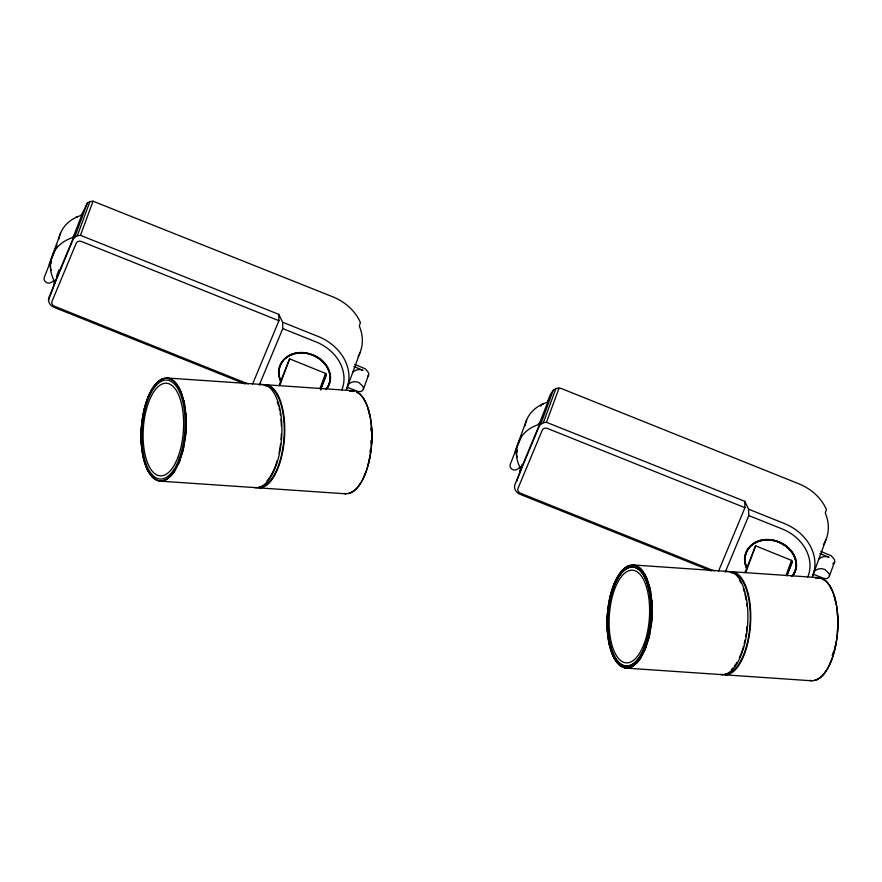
<?xml version="1.0" encoding="UTF-8"?>
<svg xmlns="http://www.w3.org/2000/svg" width="882" height="882" viewBox="0 0 882 882"><rect width="100%" height="100%" fill="white"/><g stroke="black" fill="none" stroke-linecap="round" stroke-linejoin="round"><path stroke-width="1.32" d="M371.366 445.377L371.675 440.427M837.371 632.35L837.668 627.4M141.318 431.066L141.55 427.395M186.212 428.09L185.385 437.869M607.312 618.039L608.139 608.26M652.206 615.063L651.39 624.842M285.669 358.18C304.191 341.191 342.833 366.295 326.009 389.513M751.673 545.153C770.008 528.186 808.904 553.201 792.003 576.486A26.107 21.686 20.2 0 0 772.665 540.357A26.107 21.686 20.2 0 0 747.054 568.581C743.713 561.999 744.21 553.466 749.072 547.766M141.627 426.16L142.134 421.287M245.262 384.045L54.011 307.311C50.318 305.789 47.419 301.721 48.874 297.686L73.14 239.397L74.772 237.159L87.34 203.003L89.909 201.592L93.04 201.206L332.834 296.837A46.426 38.576 20.2 0 1 360.407 322.536L359.316 326.108A46.426 38.576 20.2 0 1 358.07 356.681M278.921 385.577L289.616 358.853L325.557 373.417L326.142 375.401L320.585 388.753M744.926 572.55L755.62 545.826L791.562 560.39L792.146 562.374L787.086 574.513M520.424 469.147L520.093 471.109L540.412 422.302L537.414 424.992A39.988 33.229 20.2 0 0 519.873 467.129L520.424 469.147L522.221 464.252M370.153 455.134L368.18 464.428M836.158 642.118L834.174 651.401M143.744 411.806L144.824 407.286M182.695 451.871L183.776 447.35M609.749 598.779L610.818 594.259M648.7 638.844L649.78 634.323M52.523 255.019L60.626 232.991M54.023 280.641L50.803 282.615A4.223 3.506 20.2 0 1 44.276 279.991A6.152 5.105 20.2 0 1 44.398 277.058L55.334 249.374M50.572 267.731A8.236 6.847 20.2 0 1 50.55 266.452L50.197 265.306L51.531 261.667M56.669 276.055L58.929 269.925M48.433 300.409L54.949 282.703M73.25 236.96L74.408 235.329L54.089 284.136L53.879 280.156A39.988 33.229 20.2 0 1 71.42 238.019L73.25 236.96L82.511 213.301M74.772 237.159L77.34 235.737L89.909 201.592M77.34 235.737L80.471 235.351L93.04 201.206M279.781 385.588L289.616 358.853M319.934 388.697L325.557 373.417M320.431 389.304L326.053 374.023M320.629 389.998L326.252 374.718M359.856 353.054L346.483 389.403A46.426 38.576 20.2 0 0 318.237 336.505L282.604 322.206L278.756 314.334L80.471 235.351M363.384 389.094L368.654 374.773M518.517 442.003L526.631 419.964M520.578 466.743L516.797 469.588A4.223 3.506 20.2 0 1 510.281 466.964A6.152 5.105 20.2 0 1 510.391 464.031L519.928 439.721M517.436 457.229A8.236 6.847 20.2 0 1 516.543 453.425L517.084 449.853M516.466 452.753L517.359 450.327M516.764 481.054L520.953 469.676M539.244 423.933L548.516 400.274L547.524 402.644M547.435 402.732C549.343 395.952 553.091 385.114 562.242 388.885L798.827 483.81A46.426 38.576 20.2 0 1 826.412 509.509L825.309 513.081A46.426 38.576 20.2 0 1 823.369 544.822M711.267 571.018L520.005 494.284C516.323 492.762 513.423 488.694 514.868 484.659L539.145 426.37L540.776 424.132L553.334 389.987M540.776 424.132L543.345 422.71L555.914 388.565M543.345 422.71L546.465 422.324L559.034 388.179M745.786 572.561L755.62 545.826M785.939 575.67L791.562 560.39M786.898 574.998L792.047 560.996M787.108 575.692L792.257 561.691M825.861 540.027L812.476 576.376A46.426 38.576 20.2 0 0 784.241 523.478L748.597 509.179L744.75 501.307L546.465 422.324M829.389 576.067L834.659 561.746M148 397.628L149.036 395.092M178.484 464.064L180.038 460.272M363.924 476.743L365.501 472.906M613.486 585.869L615.041 582.065M644.477 651.037L646.043 647.245M829.929 663.716L831.494 659.879M57.076 244.931L49.657 262.737A6.152 5.105 20.2 0 0 49.37 264.666M82.246 213.554L87.34 203.003M252.506 384.221L278.944 320.717L278.756 314.334M259.529 384.464L282.791 328.589L282.604 322.206M520.964 436.987L515.661 449.71A6.152 5.105 20.2 0 0 515.551 452.642M520.402 438.597L521.802 435.223M718.51 571.194L744.948 507.69L744.75 501.307M725.522 571.437L748.796 515.562L748.597 509.179M152.542 388.466L156.445 383.317M174.978 470.701L171.075 475.839M618.547 575.439L622.449 570.29M640.982 657.674L637.08 662.812M358.456 486.203L360.385 483.413M824.461 673.175L826.39 670.386M283.067 360.793C278.205 366.493 277.731 374.993 281.027 381.586M75.797 217.38L77.054 217.082M354.366 490.535L350.077 493.093M820.359 677.508L816.082 680.066M81.353 214.921L79.523 215.991A39.988 33.229 20.2 0 0 58.885 239.022M547.358 401.894L545.528 402.964A39.988 33.229 20.2 0 0 524.889 426.006M160.612 379.844L162.751 378.775M164.769 480.381L166.907 479.312M626.617 566.817L628.756 565.748M630.773 667.354L632.901 666.285M349.889 390.913L354.189 390.913M815.894 577.886L820.183 577.886M351.94 390.627L265.085 384.695M817.879 577.6L731.09 571.668M167.216 378.003L262.241 384.497M160.667 481.186L256.419 487.702M259.275 487.9L345.579 493.799M633.221 564.976L728.245 571.481M725.269 674.873L811.572 680.783M626.661 668.159L722.424 674.675M167.04 378.025L169.146 378.356M158.374 480.811L160.48 481.131M633.033 564.998L635.139 565.329M624.379 667.784L626.485 668.104M343.638 493.413L345.755 493.777M809.643 680.386L811.76 680.75M543.058 404.055L541.802 404.364A89.677 74.518 20.2 0 0 540.677 406.194M278.944 320.717L81.508 241.503A4.223 3.506 20.2 0 0 76.249 243.178L51.972 301.468A4.223 3.506 20.2 0 0 54.541 306.275L248.151 383.957M744.948 507.69L547.513 428.476A4.223 3.506 20.2 0 0 542.254 430.151L517.977 488.441A4.223 3.506 20.2 0 0 520.545 493.247L714.155 570.93M282.791 328.589L316.076 341.94A42.204 35.071 20.2 0 1 341.753 390.042M748.796 515.562L782.08 528.913A42.204 35.071 20.2 0 1 807.758 577.015M354.751 364.42L365.214 368.786L367.882 371.84A4.223 3.506 20.2 0 1 367.607 376.427M820.745 551.404L831.219 555.759L833.887 558.813A4.223 3.506 20.2 0 1 832.707 563.929M353.903 366.614L362.998 370.264A8.798 7.31 20.2 0 0 353.925 371.443A8.236 6.847 20.2 0 1 352.679 371.995M819.907 553.587L829.003 557.237A8.798 7.31 20.2 0 0 819.929 558.416A8.236 6.847 20.2 0 1 818.683 558.967M347.122 387.154L356.956 391.101A6.152 5.105 20.2 0 0 360.363 391.553A4.223 3.506 20.2 0 0 362.623 386.162L358.864 382.512A8.798 7.31 20.2 0 0 349.47 383.56A8.236 6.847 20.2 0 1 348.225 384.111M813.127 574.127L822.961 578.074A6.152 5.105 20.2 0 0 826.368 578.526A4.223 3.506 20.2 0 0 828.617 573.135L824.868 569.485A8.798 7.31 20.2 0 0 815.475 570.533A8.236 6.847 20.2 0 1 814.229 571.095M515.474 451.838L516.191 452.279M49.469 264.865L50.197 265.306M822.267 578.592L826.236 581.392M356.273 391.619L360.231 394.419M639.196 567.369L642.901 571.172M620.333 665.745L616.628 661.93M173.192 380.385L176.896 384.199M154.328 478.772L150.624 474.957M829.786 585.946L831.373 588.845M363.781 398.973L365.368 401.861M644.588 573.708L647.531 579.915M614.941 659.405L611.987 653.198M178.583 386.735L181.527 392.942M148.937 472.421L145.993 466.225M834.074 595.703L836.092 603.806M368.07 408.73L370.087 416.822M649.836 587.434L650.729 591.613M608.801 641.49L609.683 645.668M183.842 400.461L184.724 404.64M142.796 454.517L143.678 458.695M837.338 612.836L837.657 617.598M371.333 425.863L371.653 430.625M651.919 600.609L652.217 605.339M607.378 628.954L607.599 632.504M185.926 413.636L186.223 418.366M141.296 440.802L141.528 444.352M729.039 571.878A51.696 22.348 -86.1 0 1 750.494 624.555A51.696 22.348 -86.1 0 1 722.248 674.377M833.281 652.096A49.59 21.433 -86.1 0 1 832.211 655.613M725.169 571.944A51.696 22.348 -86.1 0 1 747.782 622.008A51.696 22.348 -86.1 0 1 720.407 674.454M739.744 580.863A50.638 21.896 -86.1 0 1 740.858 582.87M743.306 588.658A50.638 21.896 -86.1 0 1 744.298 591.8M744.893 594.016A50.638 21.896 -86.1 0 1 746.117 599.914M746.668 603.674A50.638 21.896 -86.1 0 1 746.955 606.254M747.021 626.639A50.638 21.896 -86.1 0 1 746.591 630.751M746.227 633.463A50.638 21.896 -86.1 0 1 745.797 636.154M745.047 640.1A50.638 21.896 -86.1 0 1 744.154 643.948M743.493 646.429A50.638 21.896 -86.1 0 1 739.414 657.652M736.966 662.36A50.638 21.896 -86.1 0 1 734.298 666.318M732.898 668.005A50.638 21.896 -86.1 0 1 731.454 669.482M731.035 572.727A50.638 21.896 -86.1 0 1 750.108 623.376A50.638 21.896 -86.1 0 1 725.335 673.815M816.048 578.019A51.542 22.282 -86.1 0 1 837.779 627.411A51.542 22.282 -86.1 0 1 811.925 680.65M816.148 578.195A51.377 22.215 -86.1 0 1 837.878 624.974A51.377 22.215 -86.1 0 1 814.174 680.375M746.624 568.35A26.482 22.006 20.2 0 1 771.915 539.839A26.482 22.006 20.2 0 1 793.282 575.329M747.109 568.581A26.03 21.631 20.2 0 1 772.654 540.446A26.03 21.631 20.2 0 1 791.893 576.486M263.045 384.905A51.696 22.348 -86.1 0 1 284.489 437.582A51.696 22.348 -86.1 0 1 256.254 487.404M370.892 428.354A49.59 21.433 -86.1 0 1 371.046 430.967M371.068 440.327A49.59 21.433 -86.1 0 1 370.936 443.04M370.319 449.765A49.59 21.433 -86.1 0 1 369.955 452.433M259.165 384.971A51.696 22.348 -86.1 0 1 281.777 435.035A51.696 22.348 -86.1 0 1 254.402 487.481M277.301 401.685A50.638 21.896 -86.1 0 1 278.602 405.929M279.164 408.179A50.638 21.896 -86.1 0 1 279.671 410.527M280.112 412.941A50.638 21.896 -86.1 0 1 280.498 415.433M280.95 419.281A50.638 21.896 -86.1 0 1 281.38 425.929M281.369 433.911A50.638 21.896 -86.1 0 1 281.016 439.655M280.586 443.778A50.638 21.896 -86.1 0 1 279.043 453.127M277.146 460.669A50.638 21.896 -86.1 0 1 275.603 465.343M275.195 466.457A50.638 21.896 -86.1 0 1 273.872 469.665M273.42 470.679A50.638 21.896 -86.1 0 1 266.893 481.032M265.03 385.754A50.638 21.896 -86.1 0 1 284.114 436.403A50.638 21.896 -86.1 0 1 259.33 486.842M356.405 391.74A51.542 22.282 -86.1 0 1 371.245 447.836A51.542 22.282 -86.1 0 1 345.92 493.677M350.044 391.035A51.542 22.282 -86.1 0 1 354.321 391.035M356.493 391.917A51.377 22.215 -86.1 0 1 371.509 445.377A51.377 22.215 -86.1 0 1 348.181 493.402M350.143 391.222A51.377 22.215 -86.1 0 1 354.41 391.211M51.432 270.256A8.236 6.847 20.2 0 1 50.88 269.021M280.63 381.377A26.482 22.006 20.2 0 1 305.911 352.855A26.482 22.006 20.2 0 1 327.277 388.345M281.104 381.608A26.03 21.631 20.2 0 1 306.649 353.473A26.03 21.631 20.2 0 1 325.888 389.513M644.477 647.3A49.59 21.433 -86.1 0 0 635.238 567.567A49.59 21.433 -86.1 0 0 608.382 634.709A49.59 21.433 -86.1 0 0 644.477 647.3M643.871 644.433A46.426 20.066 -86.1 0 0 634.379 570.544A46.426 20.066 -86.1 0 0 609.859 634.61A46.426 20.066 -86.1 0 0 643.871 644.433M644.72 646.969A49.59 21.433 -86.1 0 0 635.161 567.512A49.59 21.433 -86.1 0 0 608.536 635.117A49.59 21.433 -86.1 0 0 644.72 646.969M645.856 647.168A51.542 22.282 -86.1 0 0 634.974 565.428A51.542 22.282 -86.1 0 0 607.996 637.036A51.542 22.282 -86.1 0 0 645.856 647.168M645.69 647.057A51.377 22.204 -86.1 0 0 634.853 565.594A51.377 22.204 -86.1 0 0 607.963 636.958A51.377 22.204 -86.1 0 0 645.69 647.057M178.715 459.996A49.59 21.433 -86.1 0 0 169.157 380.539A49.59 21.433 -86.1 0 0 142.531 448.144A49.59 21.433 -86.1 0 0 178.715 459.996M177.866 457.46A46.426 20.066 -86.1 0 0 168.374 383.571A46.426 20.066 -86.1 0 0 143.854 447.637A46.426 20.066 -86.1 0 0 177.866 457.46M179.851 460.195A51.542 22.282 -86.1 0 0 168.98 378.455A51.542 22.282 -86.1 0 0 141.991 450.063A51.542 22.282 -86.1 0 0 179.851 460.195M179.696 460.084A51.377 22.204 -86.1 0 0 168.859 378.621A51.377 22.204 -86.1 0 0 141.958 449.985A51.377 22.204 -86.1 0 0 179.696 460.084"/></g></svg>
